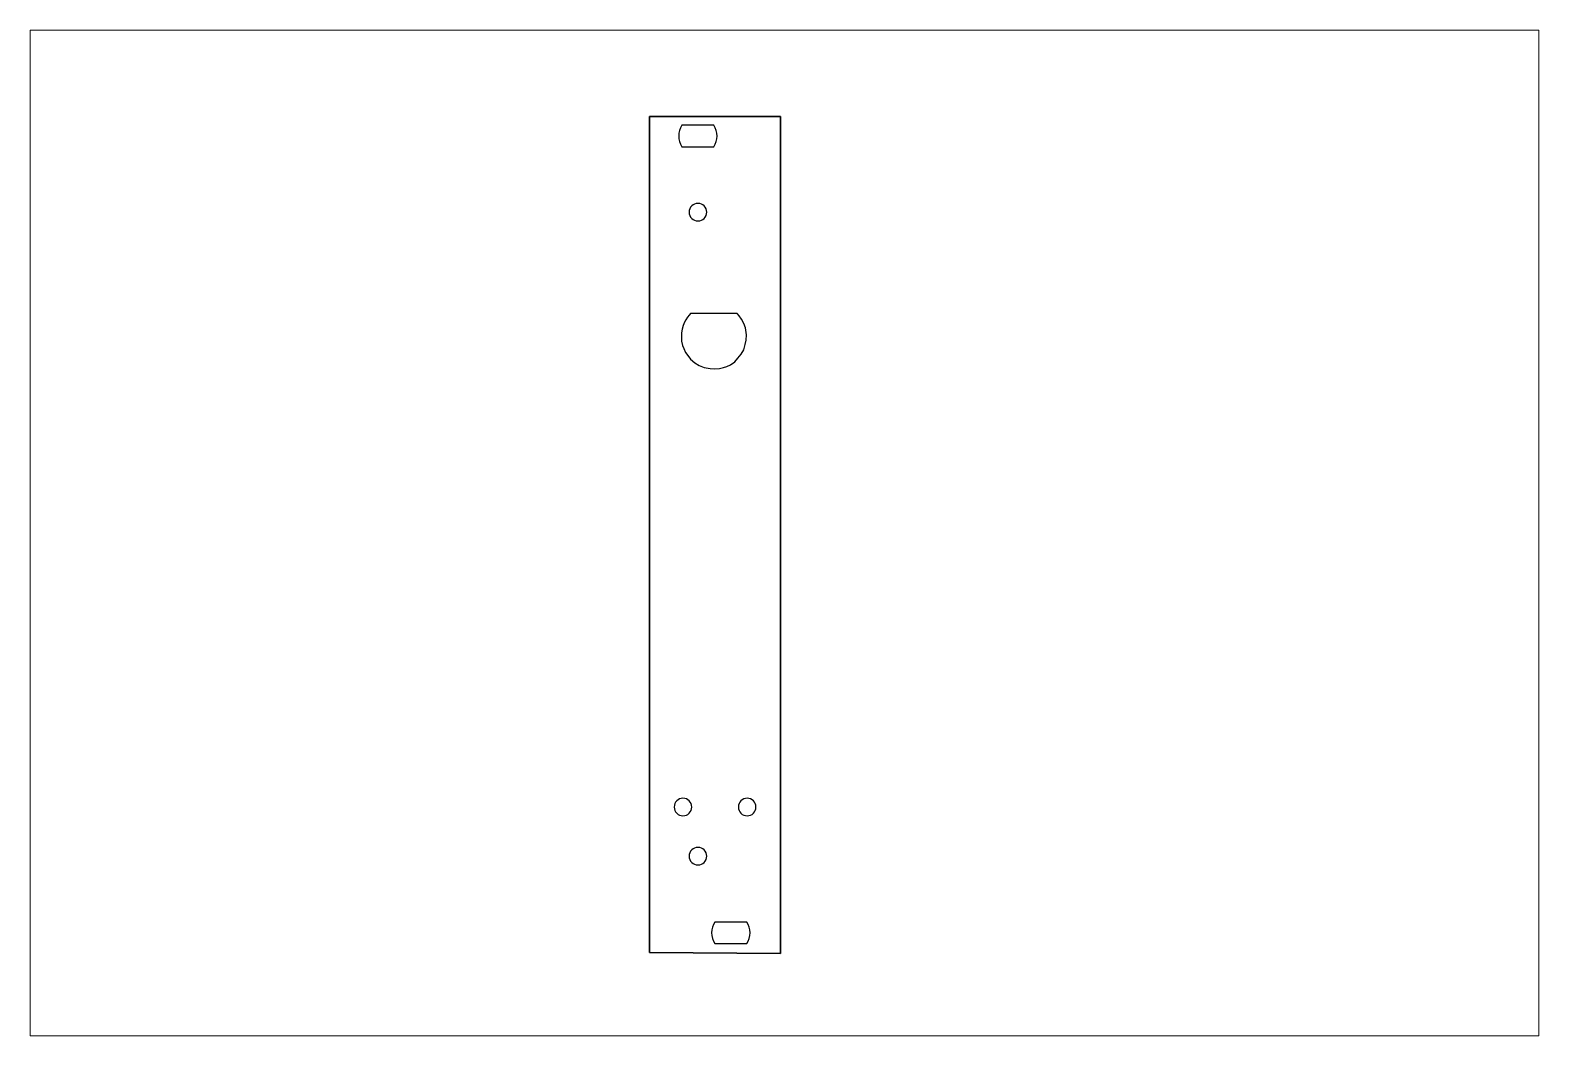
# Paper-space layout 'Layout1' of a CAD drawing. Extents: x 1.05 to 9.45, y 0.7 to 6.3.
# The model-space entities are those that its viewports show. They can reach past a viewport. Long polylines and large blocks are cut down to what shows.
import ezdxf

# ---------------------------------------------------------------- set-up
doc = ezdxf.new("R2010")
doc.units = 0
doc.header["$MEASUREMENT"] = 0
doc.layers.get('0').update_dxf_attribs({"linetype": 'CONTINUOUS'})
for name, color, linetype in [('COTAS', 5, 'CONTINUOUS'), ('HIDDEN', 7, 'CONTINUOUS'), ('THICK', 7, 'CONTINUOUS')]:
    doc.layers.add(name, color=color, linetype=linetype)

msp = doc.modelspace()

# ---------------------------------------------------------------- linework, layer by layer
at = {"linetype": 'BYBLOCK'}
msp.add_line((-11.35, 49.5), (-11.35, 49.5), dxfattribs=at)
at = {"layer": 'COTAS', "color": 0, "linetype": 'BYBLOCK'}
for p, q in [((-20.15, 64.2), (0, 64.2)), ((0, 64.2), (-20.15, 64.2)), ((-20.15, 64.2), (-20.15, -64.2)), ((-20.15, 64.2), (0, 64.2)), ((-20.15, -64.2), (-20.15, 64.2)), ((-20.15, -64.2), (-20.15, 64.2)), ((-20.15, 64.2), (0, 64.2)), ((0, -64.36), (0, 64.2)), ((0, 64.2), (0, -64.36)), ((0, 64.2), (0, -64.36)), ((-14.75, 32.59), (-14.96, 32.12)), ((-14.55, 32.96), (-14.75, 32.59)), ((-14.3, 33.38), (-14.55, 32.96)), ((-14.05, 33.66), (-14.3, 33.38)), ((-13.82, 33.93), (-14.05, 33.66)), ((-13.81, 33.93), (-13.82, 33.93)), ((-6.67, 33.93), (-13.81, 33.93)), ((-6.61, 33.87), (-6.67, 33.93)), ((-6.35, 33.6), (-6.61, 33.87)), ((-5.99, 33.07), (-6.35, 33.6)), ((-5.66, 32.41), (-5.99, 33.07)), ((-15.22, 30.98), (-15.23, 30.37)), ((-15.23, 30.37), (-15.2, 29.67)), ((-15.13, 31.53), (-15.22, 30.98)), ((-14.96, 32.12), (-15.13, 31.53)), ((-5.39, 31.72), (-5.66, 32.41)), ((-5.24, 30.68), (-5.39, 31.72)), ((-5.27, 29.84), (-5.24, 30.68)), ((-15.2, 29.67), (-15.05, 29.03)), ((-15.05, 29.03), (-14.88, 28.55)), ((-14.88, 28.55), (-14.59, 27.96)), ((-14.59, 27.96), (-14.27, 27.49)), ((-6.04, 27.71), (-5.67, 28.38)), ((-5.67, 28.38), (-5.42, 29.17)), ((-5.42, 29.17), (-5.27, 29.84)), ((-14.27, 27.49), (-13.85, 26.9)), ((-13.85, 26.9), (-13.16, 26.37)), ((-13.16, 26.37), (-12.51, 25.96)), ((-12.51, 25.96), (-11.72, 25.64)), ((-11.72, 25.64), (-10.8, 25.48)), ((-9.4, 25.48), (-8.75, 25.64)), ((-8.75, 25.64), (-8.26, 25.81)), ((-8.26, 25.81), (-7.71, 26.06)), ((-7.71, 26.06), (-7.05, 26.53)), ((-7.05, 26.53), (-6.55, 27.07)), ((-6.55, 27.07), (-6.04, 27.71)), ((-10.8, 25.48), (-10.14, 25.43)), ((-10.14, 25.43), (-9.4, 25.48)), ((-20.15, -64.2), (0, -64.36)), ((0, -64.36), (-20.15, -64.2)), ((0, -64.36), (-20.15, -64.2))]:
    msp.add_line(p, q, dxfattribs=at)
at = {"layer": 'HIDDEN'}
for p, q in [((-20.15, 64.2), (-20.15, 64.2)), ((-15.15, 62.85), (-15.15, 62.85)), ((-10.25, 62.85), (-10.25, 62.85)), ((-9.75, 61.2), (-9.75, 61.2)), ((-15.15, 59.55), (-15.15, 59.55)), ((-10.25, 59.55), (-10.25, 59.55)), ((-14.05, 49.5), (-14.05, 49.5)), ((-11.35, 49.5), (-11.35, 49.5)), ((-16.35, -41.88), (-16.35, -41.88)), ((-13.65, -41.88), (-13.65, -41.88)), ((-14.05, -49.43), (-14.05, -49.43)), ((-11.35, -49.43), (-11.35, -49.43)), ((-10.03, -59.55), (-10.03, -59.55)), ((-5.2, -59.55), (-5.2, -59.55)), ((-4.7, -61.2), (-4.7, -61.2)), ((-20.15, -64.2), (-20.15, -64.2)), ((-10.03, -62.85), (-10.03, -62.85)), ((-5.13, -62.85), (-5.13, -62.85))]:
    msp.add_line(p, q, dxfattribs=at)
at = {"layer": 'THICK'}
for p, q in [((-20.15, 64.2), (-20.15, -64.2)), ((-10.25, 62.85), (-15.15, 62.85)), ((-15.15, 59.55), (-10.25, 59.55)), ((-5.2, -59.55), (-10.1, -59.55)), ((-10.1, -62.85), (-5.2, -62.85))]:
    msp.add_line(p, q, dxfattribs=at)
for centre, radius, start, end in [((-12.7, 61.2), 2.95, 145.9911, 180), ((-12.7, 61.2), 2.95, 0, 34.0089), ((-12.7, 61.2), 2.95, 180, 214.0089), ((-12.7, 61.2), 2.95, 325.9911, 0), ((-12.7, 49.5), 1.35, 0, 180), ((-12.7, 49.5), 1.35, 180, 0), ((-15, -41.88), 1.35, 0, 180), ((-5.14, -41.88), 1.35, 0, 180), ((-5.14, -41.88), 1.35, 0, 180), ((-15, -41.88), 1.35, 180, 0), ((-5.14, -41.88), 1.35, 180, 0), ((-5.14, -41.88), 1.35, 180, 0), ((-12.7, -49.43), 1.35, 0, 180), ((-12.7, -49.43), 1.35, 180, 0), ((-7.65, -61.2), 2.95, 145.9911, 180), ((-7.65, -61.2), 2.95, 0, 34.0089), ((-7.65, -61.2), 2.95, 180, 214.0089), ((-7.65, -61.2), 2.95, 325.9911, 0)]:
    msp.add_arc(centre, radius, start, end, dxfattribs=at)

psp = doc.layouts.get("Layout1")

# ---------------------------------------------------------------- viewports
at = {"layer": '0'}
psp.add_viewport(center=(5.25, 3.5), size=(8.4, 5.6), view_center_point=(0.5988, 0.2196), view_height=154.487882, dxfattribs=at)

doc.saveas('drawing.dxf')
